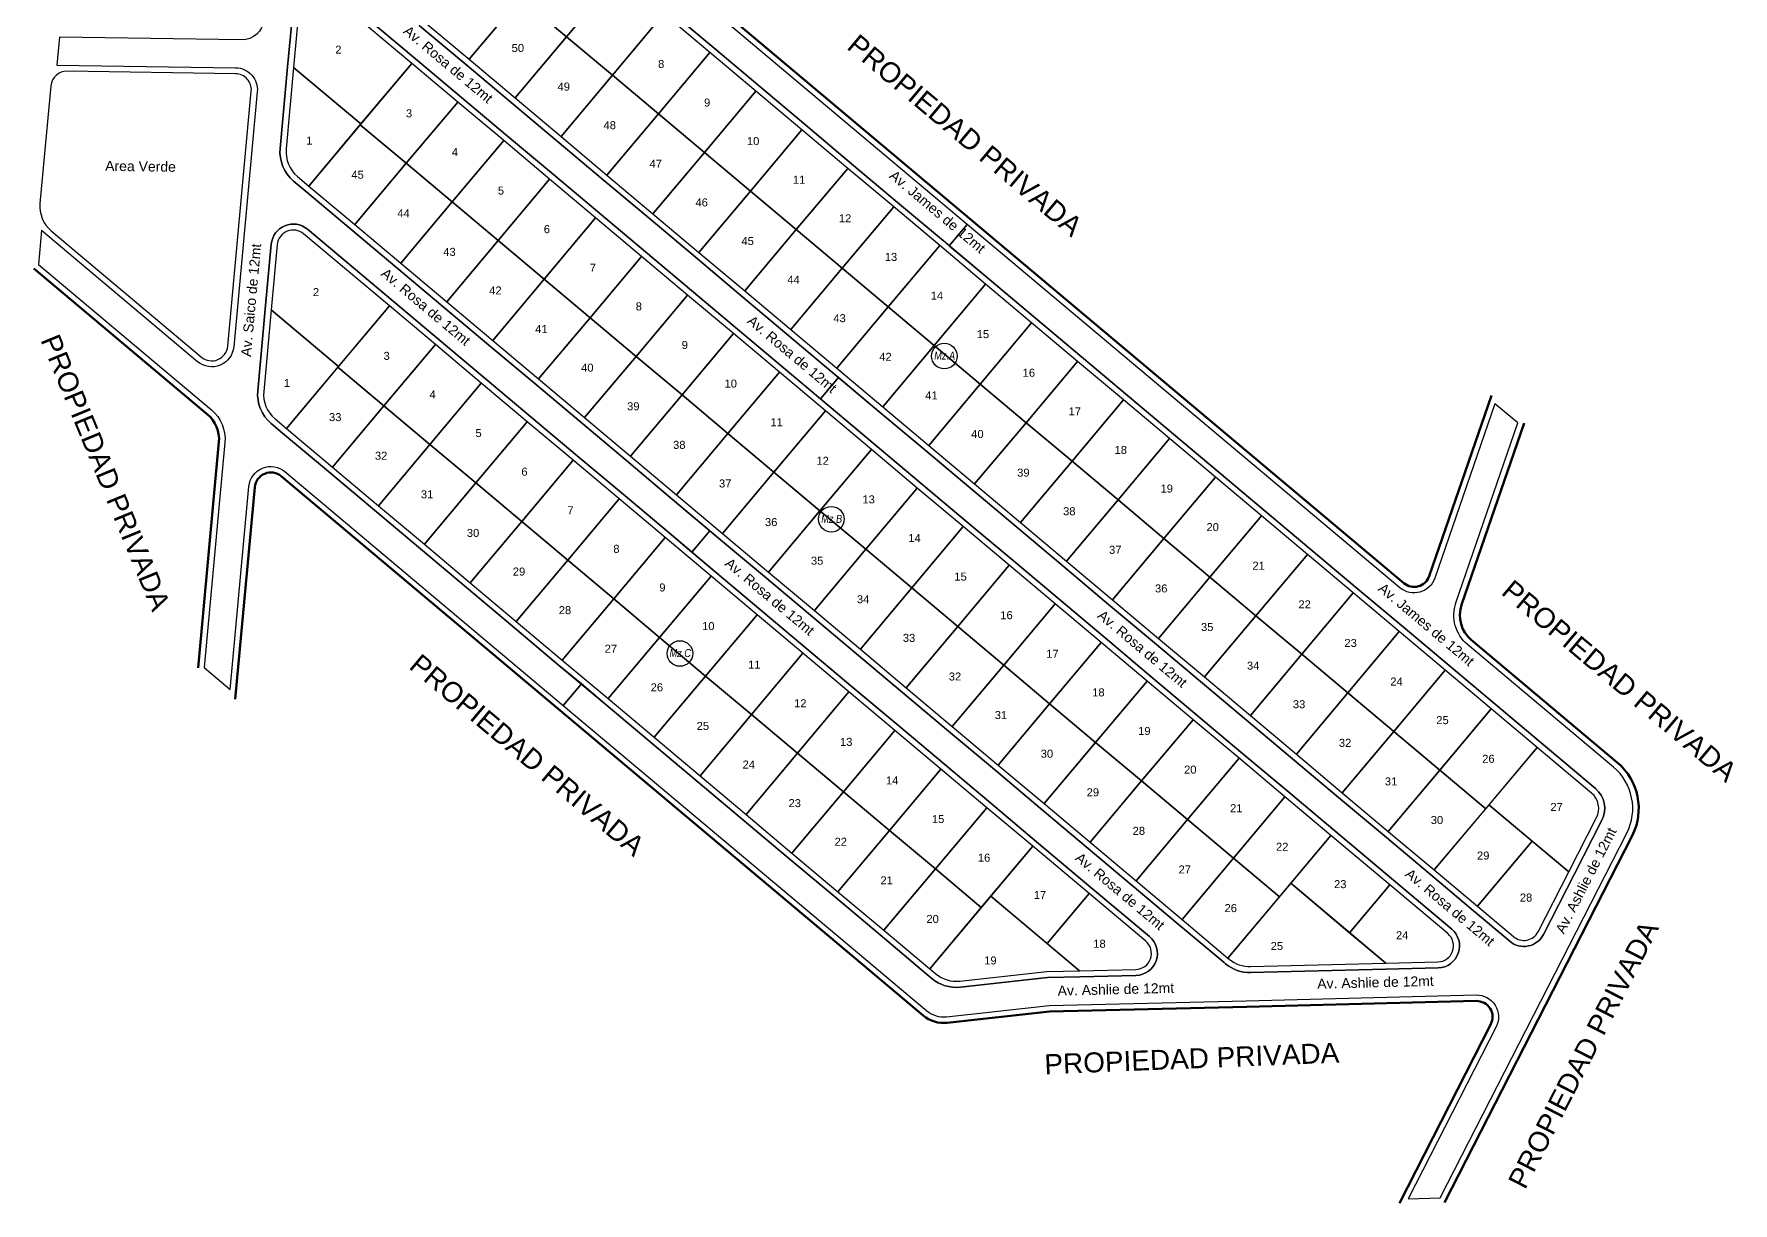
# Model space of a CAD drawing. Header units: millimetres. Extents: x 588898 to 589322, y 8160398 to 8160847.
# Drawn here: x 588897.6 to 589322.3, y 8160398.4 to 8160690.6 of the extents above; entities that cross this region are included whole.
import ezdxf
from ezdxf.enums import TextEntityAlignment as Align

# ---------------------------------------------------------------- set-up
doc = ezdxf.new("R2010")
doc.units = ezdxf.units.MM
doc.layers.add('0 BORDE COLINDANTE', color=6, linetype='Continuous', lineweight=50)
doc.layers.add('AREA VIAL', color=3, linetype='Continuous', lineweight=30)
for name, color, linetype in [('AREA VERDE', 3, 'Continuous'), ('INFO', 170, 'Continuous'), ('Lote A 10', 40, 'Continuous'), ('Lote A 11', 40, 'Continuous'), ('Lote A 12', 40, 'Continuous'), ('Lote A 13', 40, 'Continuous'), ('Lote A 14', 40, 'Continuous'), ('Lote A 15', 40, 'Continuous'), ('Lote A 16', 40, 'Continuous'), ('Lote A 17', 40, 'Continuous'), ('Lote A 18', 40, 'Continuous'), ('Lote A 19', 40, 'Continuous'), ('Lote A 20', 40, 'Continuous'), ('Lote A 21', 40, 'Continuous'), ('Lote A 22', 40, 'Continuous'), ('Lote A 23', 40, 'Continuous'), ('Lote A 24', 40, 'Continuous'), ('Lote A 25', 40, 'Continuous'), ('Lote A 26', 40, 'Continuous'), ('Lote A 27', 40, 'Continuous'), ('Lote A 28', 40, 'Continuous'), ('Lote A 29', 40, 'Continuous'), ('Lote A 30', 40, 'Continuous'), ('Lote A 31', 40, 'Continuous'), ('Lote A 32', 40, 'Continuous'), ('Lote A 33', 40, 'Continuous'), ('Lote A 34', 40, 'Continuous'), ('Lote A 35', 40, 'Continuous'), ('Lote A 36', 40, 'Continuous'), ('Lote A 37', 40, 'Continuous'), ('Lote A 38', 40, 'Continuous'), ('Lote A 39', 40, 'Continuous'), ('Lote A 40', 40, 'Continuous'), ('Lote A 41', 40, 'Continuous'), ('Lote A 42', 40, 'Continuous'), ('Lote A 43', 40, 'Continuous'), ('Lote A 44', 40, 'Continuous'), ('Lote A 45', 40, 'Continuous'), ('Lote A 46', 40, 'Continuous'), ('Lote A 47', 40, 'Continuous'), ('Lote A 48', 40, 'Continuous'), ('Lote A 49', 40, 'Continuous'), ('Lote A 50', 40, 'Continuous'), ('Lote A 51', 40, 'Continuous'), ('Lote A 6', 40, 'Continuous'), ('Lote A 7', 40, 'Continuous'), ('Lote A 8', 40, 'Continuous'), ('Lote A 9', 40, 'Continuous'), ('Lote B 1', 40, 'Continuous'), ('Lote B 10', 40, 'Continuous'), ('Lote B 11', 40, 'Continuous'), ('Lote B 12', 40, 'Continuous'), ('Lote B 13', 40, 'Continuous'), ('Lote B 14', 40, 'Continuous'), ('Lote B 15', 40, 'Continuous'), ('Lote B 16', 40, 'Continuous'), ('Lote B 17', 40, 'Continuous'), ('Lote B 18', 40, 'Continuous'), ('Lote B 19', 40, 'Continuous'), ('Lote B 2', 40, 'Continuous'), ('Lote B 20', 40, 'Continuous'), ('Lote B 21', 40, 'Continuous'), ('Lote B 22', 40, 'Continuous'), ('Lote B 23', 40, 'Continuous'), ('Lote B 24', 40, 'Continuous'), ('Lote B 25', 40, 'Continuous'), ('Lote B 26', 40, 'Continuous'), ('Lote B 27', 40, 'Continuous'), ('Lote B 28', 40, 'Continuous'), ('Lote B 29', 40, 'Continuous'), ('Lote B 3', 40, 'Continuous'), ('Lote B 30', 40, 'Continuous'), ('Lote B 31', 40, 'Continuous'), ('Lote B 32', 40, 'Continuous'), ('Lote B 33', 40, 'Continuous'), ('Lote B 34', 40, 'Continuous'), ('Lote B 35', 40, 'Continuous'), ('Lote B 36', 40, 'Continuous'), ('Lote B 37', 40, 'Continuous'), ('Lote B 38', 40, 'Continuous'), ('Lote B 39', 40, 'Continuous'), ('Lote B 4', 40, 'Continuous'), ('Lote B 40', 40, 'Continuous'), ('Lote B 41', 40, 'Continuous'), ('Lote B 42', 40, 'Continuous'), ('Lote B 43', 40, 'Continuous'), ('Lote B 44', 40, 'Continuous'), ('Lote B 45', 40, 'Continuous'), ('Lote B 5', 40, 'Continuous'), ('Lote B 6', 40, 'Continuous'), ('Lote B 7', 40, 'Continuous'), ('Lote B 8', 40, 'Continuous'), ('Lote B 9', 40, 'Continuous'), ('Lote C 1', 40, 'Continuous'), ('Lote C 10', 40, 'Continuous'), ('Lote C 11', 40, 'Continuous'), ('Lote C 12', 40, 'Continuous'), ('Lote C 13', 40, 'Continuous'), ('Lote C 14', 40, 'Continuous'), ('Lote C 15', 40, 'Continuous'), ('Lote C 16', 40, 'Continuous'), ('Lote C 17', 40, 'Continuous'), ('Lote C 18', 40, 'Continuous'), ('Lote C 19', 40, 'Continuous'), ('Lote C 2', 40, 'Continuous'), ('Lote C 20', 40, 'Continuous'), ('Lote C 21', 40, 'Continuous'), ('Lote C 22', 40, 'Continuous'), ('Lote C 23', 40, 'Continuous'), ('Lote C 24', 40, 'Continuous'), ('Lote C 25', 40, 'Continuous'), ('Lote C 26', 40, 'Continuous'), ('Lote C 27', 40, 'Continuous'), ('Lote C 28', 40, 'Continuous'), ('Lote C 29', 40, 'Continuous'), ('Lote C 3', 40, 'Continuous'), ('Lote C 30', 40, 'Continuous'), ('Lote C 31', 40, 'Continuous'), ('Lote C 32', 40, 'Continuous'), ('Lote C 33', 40, 'Continuous'), ('Lote C 4', 40, 'Continuous'), ('Lote C 5', 40, 'Continuous'), ('Lote C 6', 40, 'Continuous'), ('Lote C 7', 40, 'Continuous'), ('Lote C 8', 40, 'Continuous'), ('Lote C 9', 40, 'Continuous'), ('Mz.A', 131, 'Continuous'), ('Mz.B', 131, 'Continuous'), ('Mz.C', 131, 'Continuous')]:
    doc.layers.add(name, color=color, linetype=linetype)
doc.styles.add('Manzanos', font='ARIALNBI.TTF')
doc.styles.add('Tabla', font='arial.ttf')

msp = doc.modelspace()

# ---------------------------------------------------------------- linework, layer by layer
for centre in [(589125.16, 8160610.08), (589096.93, 8160569.29), (589059.07, 8160535.75)]:
    msp.add_circle(centre, 3.2)
at = {"layer": '0 BORDE COLINDANTE', "color": 6}
for points in [[(589081.3, 8160751.91), (589013.07, 8160753.21, 0.707115), (589010.42, 8160746.14), (589240, 8160553.33, 0.526229), (589246.36, 8160555.09), (589261.91, 8160600.23)], [(588938.64, 8160532.19), (588943.85, 8160588.62, 0.245854), (588941.03, 8160595.48), (588897.64, 8160631.93)], [(589270.11, 8160593.34), (589254.45, 8160547.89, 0.310419), (589256.87, 8160539.16), (589275.12, 8160523.83)], [(589238.91, 8160398.41), (589261.75, 8160443.09, 0.568732), (589258.09, 8160448.91), (589200.73, 8160447.48), (589151.49, 8160446.25), (589125.87, 8160443.46, -0.204534), (589119.86, 8160445.29), (589104.61, 8160458.09), (588959.41, 8160580.05, 0.605325), (588952.85, 8160577.35), (588947.96, 8160524.37)], [(589250.19, 8160398.52), (589297.07, 8160490.19, 0.349504), (589293.36, 8160508.51), (589275.12, 8160523.83)]]:
    msp.add_lwpolyline(points, format="xyb", dxfattribs=at)
at = {"layer": 'AREA VERDE', "color": 3}
msp.add_lwpolyline([(588951.95, 8160676.28, 0.437086), (588948.02, 8160680.64), (588905.9, 8160681.26, 0.391705), (588901.86, 8160677.63), (588899.14, 8160648.21, 0.245854), (588901.96, 8160641.35), (588939.5, 8160609.82, 0.605325), (588946.06, 8160612.52)], format="xyb", close=True, dxfattribs=at)
at = {"layer": 'AREA VIAL', "color": 5}
for points in [[(589056.05, 8160696.72), (589067.54, 8160687.07), (589079.03, 8160677.43), (589090.51, 8160667.78), (589102, 8160658.13), (589113.49, 8160648.48), (589124.97, 8160638.84), (589126.41, 8160637.63), (589130.91, 8160642.99), (589009.46, 8160745, -0.707115)], [(588955.1, 8160694.12, -0.391705), (588949.54, 8160689.12), (588903.99, 8160689.79), (588903.34, 8160682.8), (588948.04, 8160682.14, -0.437086), (588953.44, 8160676.14), (588947.55, 8160612.38, -0.605325), (588938.54, 8160608.67), (588899.52, 8160641.44), (588898.74, 8160632.96), (588942, 8160596.63, -0.245854), (588945.35, 8160588.48), (588940.15, 8160532.23), (588946.67, 8160526.75), (588951.36, 8160577.49, -0.605325), (588960.37, 8160581.19), (589029.94, 8160522.77), (589034.44, 8160528.13), (589028.69, 8160532.95), (589017.21, 8160542.6), (589005.72, 8160552.25), (588994.24, 8160561.9), (588982.75, 8160571.54), (588971.26, 8160581.19), (588959.78, 8160590.84), (588956.92, 8160593.24, -0.245854), (588953.57, 8160601.39), (588955.45, 8160621.76), (588956.96, 8160638.08, -0.605325), (588965.97, 8160641.79), (588987.43, 8160623.76), (588998.92, 8160614.12), (589010.4, 8160604.47), (589021.89, 8160594.82), (589033.38, 8160585.18), (589044.86, 8160575.53), (589056.35, 8160565.88), (589062.09, 8160561.06), (589066.59, 8160566.42), (589057.26, 8160574.26), (589045.78, 8160583.9), (589034.29, 8160593.55), (589022.8, 8160603.2), (589011.32, 8160612.84), (588999.83, 8160622.49), (588988.35, 8160632.14), (588976.86, 8160641.79), (588965.37, 8160651.43), (588962.51, 8160653.83, -0.245854), (588959.16, 8160661.98), (588961.04, 8160682.36), (588962.55, 8160698.68, -0.605325)]]:
    msp.add_lwpolyline(points, format="xyb", dxfattribs=at)
msp.add_lwpolyline([(588971.57, 8160702.39), (588993.03, 8160684.36), (589004.51, 8160674.71), (589016, 8160665.07), (589027.49, 8160655.42), (589038.97, 8160645.77), (589050.46, 8160636.12), (589061.95, 8160626.48), (589073.43, 8160616.83), (589084.92, 8160607.18), (589094.25, 8160599.35), (589098.75, 8160604.71), (589097.32, 8160605.91), (589085.83, 8160615.56), (589074.34, 8160625.2), (589062.86, 8160634.85), (589051.37, 8160644.5), (589039.89, 8160654.15), (589028.4, 8160663.79), (589016.91, 8160673.44), (589005.43, 8160683.09), (588993.94, 8160692.73)], dxfattribs=at)
msp.add_lwpolyline([(589295.74, 8160490.88, 0.349504), (589292.4, 8160507.36), (589274.15, 8160522.68), (589255.91, 8160538.01, -0.310419), (589253.04, 8160548.38), (589268.53, 8160593.36), (589262.79, 8160598.18), (589247.78, 8160554.6, -0.526229), (589239.04, 8160552.18), (589130.91, 8160642.99), (589126.41, 8160637.63), (589136.46, 8160629.19), (589147.94, 8160619.54), (589159.43, 8160609.9), (589170.92, 8160600.25), (589182.4, 8160590.6), (589193.89, 8160580.96), (589205.38, 8160571.31), (589216.86, 8160561.66), (589228.35, 8160552.01), (589239.83, 8160542.37), (589251.32, 8160532.72), (589262.81, 8160523.07), (589274.29, 8160513.43), (589287.9, 8160502, -0.349504), (589289.5, 8160494.06), (589282.56, 8160480.49), (589274.92, 8160465.54, -0.482026), (589266.48, 8160463.83), (589257.45, 8160471.42), (589246.64, 8160480.5), (589235.15, 8160490.15), (589223.67, 8160499.79), (589212.18, 8160509.44), (589200.69, 8160519.09), (589189.21, 8160528.73), (589177.72, 8160538.38), (589166.23, 8160548.03), (589154.75, 8160557.68), (589143.26, 8160567.32), (589131.78, 8160576.97), (589120.29, 8160586.62), (589108.8, 8160596.26), (589098.75, 8160604.71), (589094.25, 8160599.35), (589096.4, 8160597.54), (589107.89, 8160587.89), (589119.38, 8160578.24), (589130.86, 8160568.59), (589142.35, 8160558.95), (589153.84, 8160549.3), (589165.32, 8160539.65), (589176.81, 8160530.01), (589188.29, 8160520.36), (589199.78, 8160510.71), (589211.27, 8160501.07), (589222.75, 8160491.42), (589237.46, 8160479.07), (589251.97, 8160466.88, -0.690794), (589248.57, 8160457.17), (589235.54, 8160456.85), (589201.76, 8160456.01, -0.182876), (589195.41, 8160458.23), (589195.1, 8160458.49), (589183.61, 8160468.14), (589172.13, 8160477.79), (589160.64, 8160487.43), (589149.15, 8160497.08), (589137.67, 8160506.73), (589126.18, 8160516.37), (589114.69, 8160526.02), (589103.21, 8160535.67), (589091.72, 8160545.31), (589080.24, 8160554.96), (589068.75, 8160564.61), (589066.59, 8160566.42), (589062.09, 8160561.06), (589067.84, 8160556.23), (589079.32, 8160546.59), (589090.81, 8160536.94), (589102.29, 8160527.29), (589113.78, 8160517.65), (589125.27, 8160508), (589136.75, 8160498.35), (589148.24, 8160488.71), (589162.32, 8160476.88), (589176.46, 8160465, -0.690794), (589173.06, 8160455.29), (589159, 8160454.94), (589150.92, 8160454.74), (589129.19, 8160452.37, -0.204534), (589122.05, 8160454.54), (589120.58, 8160455.78), (589109.1, 8160465.42), (589097.61, 8160475.07), (589086.13, 8160484.72), (589074.64, 8160494.37), (589063.15, 8160504.01), (589051.67, 8160513.66), (589040.18, 8160523.31), (589034.44, 8160528.13), (589029.94, 8160522.77), (589105.58, 8160459.24), (589120.82, 8160446.44, 0.204534), (589125.71, 8160444.95), (589151.39, 8160447.75), (589200.63, 8160448.98), (589258.05, 8160450.41, -0.568732), (589263.09, 8160442.41), (589241.13, 8160399.47), (589249.09, 8160399.67)], format="xyb", close=True, dxfattribs=at)
at = {"layer": 'Lote A 10'}
msp.add_lwpolyline([(589089.55, 8160666.63), (589078.06, 8160676.28), (589065.2, 8160660.96), (589076.69, 8160651.32)], close=True, dxfattribs=at)
at = {"layer": 'Lote A 11'}
msp.add_lwpolyline([(589101.03, 8160656.98), (589089.55, 8160666.63), (589076.69, 8160651.32), (589088.17, 8160641.67)], close=True, dxfattribs=at)
at = {"layer": 'Lote A 12'}
msp.add_lwpolyline([(589112.52, 8160647.34), (589101.03, 8160656.98), (589088.17, 8160641.67), (589099.66, 8160632.02)], close=True, dxfattribs=at)
at = {"layer": 'Lote A 13'}
msp.add_lwpolyline([(589124.01, 8160637.69), (589112.52, 8160647.34), (589099.66, 8160632.02), (589111.14, 8160622.37)], close=True, dxfattribs=at)
at = {"layer": 'Lote A 14'}
msp.add_lwpolyline([(589135.49, 8160628.04), (589124.01, 8160637.69), (589111.14, 8160622.37), (589122.63, 8160612.73)], close=True, dxfattribs=at)
at = {"layer": 'Lote A 15'}
msp.add_lwpolyline([(589146.98, 8160618.4), (589135.49, 8160628.04), (589122.63, 8160612.73), (589134.12, 8160603.08)], close=True, dxfattribs=at)
at = {"layer": 'Lote A 16'}
msp.add_lwpolyline([(589158.47, 8160608.75), (589146.98, 8160618.4), (589134.12, 8160603.08), (589145.6, 8160593.43)], close=True, dxfattribs=at)
at = {"layer": 'Lote A 17'}
msp.add_lwpolyline([(589169.95, 8160599.1), (589158.47, 8160608.75), (589145.6, 8160593.43), (589157.09, 8160583.79)], close=True, dxfattribs=at)
at = {"layer": 'Lote A 18'}
msp.add_lwpolyline([(589181.44, 8160589.45), (589169.95, 8160599.1), (589157.09, 8160583.79), (589168.58, 8160574.14)], close=True, dxfattribs=at)
at = {"layer": 'Lote A 19'}
msp.add_lwpolyline([(589192.93, 8160579.81), (589181.44, 8160589.45), (589168.58, 8160574.14), (589180.06, 8160564.49)], close=True, dxfattribs=at)
at = {"layer": 'Lote A 20'}
msp.add_lwpolyline([(589204.41, 8160570.16), (589192.93, 8160579.81), (589180.06, 8160564.49), (589191.55, 8160554.84)], close=True, dxfattribs=at)
at = {"layer": 'Lote A 21'}
msp.add_lwpolyline([(589215.9, 8160560.51), (589204.41, 8160570.16), (589191.55, 8160554.84), (589203.03, 8160545.2)], close=True, dxfattribs=at)
at = {"layer": 'Lote A 22'}
msp.add_lwpolyline([(589227.38, 8160550.87), (589215.9, 8160560.51), (589203.03, 8160545.2), (589214.52, 8160535.55)], close=True, dxfattribs=at)
at = {"layer": 'Lote A 23'}
msp.add_lwpolyline([(589238.87, 8160541.22), (589227.38, 8160550.87), (589214.52, 8160535.55), (589226.01, 8160525.9)], close=True, dxfattribs=at)
at = {"layer": 'Lote A 24'}
msp.add_lwpolyline([(589250.36, 8160531.57), (589238.87, 8160541.22), (589226.01, 8160525.9), (589237.49, 8160516.26)], close=True, dxfattribs=at)
at = {"layer": 'Lote A 25'}
msp.add_lwpolyline([(589261.84, 8160521.92), (589250.36, 8160531.57), (589237.49, 8160516.26), (589248.98, 8160506.61)], close=True, dxfattribs=at)
at = {"layer": 'Lote A 26'}
msp.add_lwpolyline([(589261.84, 8160521.92), (589248.98, 8160506.61), (589260.47, 8160496.96), (589273.33, 8160512.28)], close=True, dxfattribs=at)
at = {"layer": 'Lote A 27'}
msp.add_lwpolyline([(589286.93, 8160500.85), (589273.33, 8160512.28), (589261.27, 8160497.92), (589281.23, 8160481.17), (589288.17, 8160494.75, 0.349504)], format="xyb", close=True, dxfattribs=at)
at = {"layer": 'Lote A 28'}
msp.add_lwpolyline([(589281.23, 8160481.17), (589272.08, 8160488.85), (589258.41, 8160472.57), (589267.45, 8160464.98, 0.482026), (589273.58, 8160466.22)], format="xyb", close=True, dxfattribs=at)
at = {"layer": 'Lote A 29'}
msp.add_lwpolyline([(589272.08, 8160488.85), (589261.27, 8160497.92), (589247.6, 8160481.65), (589258.41, 8160472.57)], close=True, dxfattribs=at)
at = {"layer": 'Lote A 30'}
msp.add_lwpolyline([(589248.98, 8160506.61), (589236.12, 8160491.29), (589247.6, 8160481.65), (589260.47, 8160496.96)], close=True, dxfattribs=at)
at = {"layer": 'Lote A 31'}
msp.add_lwpolyline([(589248.98, 8160506.61), (589237.49, 8160516.26), (589224.63, 8160500.94), (589236.12, 8160491.29)], close=True, dxfattribs=at)
at = {"layer": 'Lote A 32'}
msp.add_lwpolyline([(589237.49, 8160516.26), (589226.01, 8160525.9), (589213.14, 8160510.59), (589224.63, 8160500.94)], close=True, dxfattribs=at)
at = {"layer": 'Lote A 33'}
msp.add_lwpolyline([(589226.01, 8160525.9), (589214.52, 8160535.55), (589201.66, 8160520.24), (589213.14, 8160510.59)], close=True, dxfattribs=at)
at = {"layer": 'Lote A 34'}
msp.add_lwpolyline([(589214.52, 8160535.55), (589203.03, 8160545.2), (589190.17, 8160529.88), (589201.66, 8160520.24)], close=True, dxfattribs=at)
at = {"layer": 'Lote A 35'}
msp.add_lwpolyline([(589203.03, 8160545.2), (589191.55, 8160554.84), (589178.69, 8160539.53), (589190.17, 8160529.88)], close=True, dxfattribs=at)
at = {"layer": 'Lote A 36'}
msp.add_lwpolyline([(589191.55, 8160554.84), (589180.06, 8160564.49), (589167.2, 8160549.18), (589178.69, 8160539.53)], close=True, dxfattribs=at)
at = {"layer": 'Lote A 37'}
msp.add_lwpolyline([(589180.06, 8160564.49), (589168.58, 8160574.14), (589155.71, 8160558.82), (589167.2, 8160549.18)], close=True, dxfattribs=at)
at = {"layer": 'Lote A 38'}
msp.add_lwpolyline([(589168.58, 8160574.14), (589157.09, 8160583.79), (589144.23, 8160568.47), (589155.71, 8160558.82)], close=True, dxfattribs=at)
at = {"layer": 'Lote A 39'}
msp.add_lwpolyline([(589157.09, 8160583.79), (589145.6, 8160593.43), (589132.74, 8160578.12), (589144.23, 8160568.47)], close=True, dxfattribs=at)
at = {"layer": 'Lote A 40'}
msp.add_lwpolyline([(589145.6, 8160593.43), (589134.12, 8160603.08), (589121.25, 8160587.76), (589132.74, 8160578.12)], close=True, dxfattribs=at)
at = {"layer": 'Lote A 41'}
msp.add_lwpolyline([(589134.12, 8160603.08), (589122.63, 8160612.73), (589109.77, 8160597.41), (589121.25, 8160587.76)], close=True, dxfattribs=at)
at = {"layer": 'Lote A 42'}
msp.add_lwpolyline([(589122.63, 8160612.73), (589111.14, 8160622.37), (589098.28, 8160607.06), (589109.77, 8160597.41)], close=True, dxfattribs=at)
at = {"layer": 'Lote A 43'}
msp.add_lwpolyline([(589111.14, 8160622.37), (589099.66, 8160632.02), (589086.8, 8160616.71), (589098.28, 8160607.06)], close=True, dxfattribs=at)
at = {"layer": 'Lote A 44'}
msp.add_lwpolyline([(589099.66, 8160632.02), (589088.17, 8160641.67), (589075.31, 8160626.35), (589086.8, 8160616.71)], close=True, dxfattribs=at)
at = {"layer": 'Lote A 45'}
msp.add_lwpolyline([(589088.17, 8160641.67), (589076.69, 8160651.32), (589063.82, 8160636), (589075.31, 8160626.35)], close=True, dxfattribs=at)
at = {"layer": 'Lote A 46'}
msp.add_lwpolyline([(589076.69, 8160651.32), (589065.2, 8160660.96), (589052.34, 8160645.65), (589063.82, 8160636)], close=True, dxfattribs=at)
at = {"layer": 'Lote A 47'}
msp.add_lwpolyline([(589065.2, 8160660.96), (589053.71, 8160670.61), (589040.85, 8160655.29), (589052.34, 8160645.65)], close=True, dxfattribs=at)
at = {"layer": 'Lote A 48'}
msp.add_lwpolyline([(589053.71, 8160670.61), (589042.23, 8160680.26), (589029.36, 8160664.94), (589040.85, 8160655.29)], close=True, dxfattribs=at)
at = {"layer": 'Lote A 49'}
msp.add_lwpolyline([(589042.23, 8160680.26), (589030.74, 8160689.9), (589017.88, 8160674.59), (589029.36, 8160664.94)], close=True, dxfattribs=at)
at = {"layer": 'Lote A 50'}
msp.add_lwpolyline([(589030.74, 8160689.9), (589019.25, 8160699.55), (589006.39, 8160684.24), (589017.88, 8160674.59)], close=True, dxfattribs=at)
at = {"layer": 'Lote A 51'}
msp.add_lwpolyline([(589019.25, 8160699.55), (589007.77, 8160709.2), (588994.91, 8160693.88), (589006.39, 8160684.24)], close=True, dxfattribs=at)
at = {"layer": 'Lote A 6'}
msp.add_lwpolyline([(589043.6, 8160705.22), (589032.12, 8160714.87), (589019.25, 8160699.55), (589030.74, 8160689.9)], close=True, dxfattribs=at)
at = {"layer": 'Lote A 7'}
msp.add_lwpolyline([(589055.09, 8160695.57), (589043.6, 8160705.22), (589030.74, 8160689.9), (589042.23, 8160680.26)], close=True, dxfattribs=at)
at = {"layer": 'Lote A 8'}
msp.add_lwpolyline([(589066.58, 8160685.92), (589055.09, 8160695.57), (589042.23, 8160680.26), (589053.71, 8160670.61)], close=True, dxfattribs=at)
at = {"layer": 'Lote A 9'}
msp.add_lwpolyline([(589078.06, 8160676.28), (589066.58, 8160685.92), (589053.71, 8160670.61), (589065.2, 8160660.96)], close=True, dxfattribs=at)
at = {"layer": 'Lote B 1'}
msp.add_lwpolyline([(588979.36, 8160668.09), (588962.54, 8160682.22), (588960.66, 8160661.84, 0.245854), (588963.48, 8160654.98), (588966.34, 8160652.58)], format="xyb", close=True, dxfattribs=at)
at = {"layer": 'Lote B 10'}
msp.add_lwpolyline([(589083.95, 8160606.03), (589072.47, 8160615.68), (589059.6, 8160600.37), (589071.09, 8160590.72)], close=True, dxfattribs=at)
at = {"layer": 'Lote B 11'}
msp.add_lwpolyline([(589095.44, 8160596.39), (589083.95, 8160606.03), (589071.09, 8160590.72), (589082.58, 8160581.07)], close=True, dxfattribs=at)
at = {"layer": 'Lote B 12'}
msp.add_lwpolyline([(589106.93, 8160586.74), (589095.44, 8160596.39), (589082.58, 8160581.07), (589094.06, 8160571.43)], close=True, dxfattribs=at)
at = {"layer": 'Lote B 13'}
msp.add_lwpolyline([(589118.41, 8160577.09), (589106.93, 8160586.74), (589094.06, 8160571.43), (589105.55, 8160561.78)], close=True, dxfattribs=at)
at = {"layer": 'Lote B 14'}
msp.add_lwpolyline([(589129.9, 8160567.45), (589118.41, 8160577.09), (589105.55, 8160561.78), (589117.04, 8160552.13)], close=True, dxfattribs=at)
at = {"layer": 'Lote B 15'}
msp.add_lwpolyline([(589141.38, 8160557.8), (589129.9, 8160567.45), (589117.04, 8160552.13), (589128.52, 8160542.48)], close=True, dxfattribs=at)
at = {"layer": 'Lote B 16'}
msp.add_lwpolyline([(589152.87, 8160548.15), (589141.38, 8160557.8), (589128.52, 8160542.48), (589140.01, 8160532.84)], close=True, dxfattribs=at)
at = {"layer": 'Lote B 17'}
msp.add_lwpolyline([(589164.36, 8160538.51), (589152.87, 8160548.15), (589140.01, 8160532.84), (589151.49, 8160523.19)], close=True, dxfattribs=at)
at = {"layer": 'Lote B 18'}
msp.add_lwpolyline([(589175.84, 8160528.86), (589164.36, 8160538.51), (589151.49, 8160523.19), (589162.98, 8160513.54)], close=True, dxfattribs=at)
at = {"layer": 'Lote B 19'}
msp.add_lwpolyline([(589187.33, 8160519.21), (589175.84, 8160528.86), (589162.98, 8160513.54), (589174.47, 8160503.9)], close=True, dxfattribs=at)
at = {"layer": 'Lote B 2'}
msp.add_lwpolyline([(588992.06, 8160683.21), (588970.6, 8160701.24, 0.605325), (588964.04, 8160698.54), (588962.54, 8160682.22), (588979.36, 8160668.09)], format="xyb", close=True, dxfattribs=at)
at = {"layer": 'Lote B 20'}
msp.add_lwpolyline([(589198.82, 8160509.56), (589187.33, 8160519.21), (589174.47, 8160503.9), (589185.95, 8160494.25)], close=True, dxfattribs=at)
at = {"layer": 'Lote B 21'}
msp.add_lwpolyline([(589198.82, 8160509.56), (589185.95, 8160494.25), (589197.44, 8160484.6), (589210.3, 8160499.92)], close=True, dxfattribs=at)
at = {"layer": 'Lote B 22'}
msp.add_lwpolyline([(589210.3, 8160499.92), (589197.44, 8160484.6), (589208.93, 8160474.95), (589221.79, 8160490.27)], close=True, dxfattribs=at)
at = {"layer": 'Lote B 23'}
msp.add_lwpolyline([(589221.79, 8160490.27), (589211.74, 8160478.31), (589226.45, 8160465.96), (589236.49, 8160477.92)], close=True, dxfattribs=at)
at = {"layer": 'Lote B 24'}
msp.add_lwpolyline([(589236.49, 8160477.92), (589226.45, 8160465.96), (589235.51, 8160458.35), (589248.53, 8160458.67, 0.690794), (589251, 8160465.73)], format="xyb", close=True, dxfattribs=at)
at = {"layer": 'Lote B 25'}
msp.add_lwpolyline([(589211.74, 8160478.31), (589196.06, 8160459.64), (589196.38, 8160459.38, 0.182876), (589201.72, 8160457.51), (589235.51, 8160458.35)], format="xyb", close=True, dxfattribs=at)
at = {"layer": 'Lote B 26'}
msp.add_lwpolyline([(589197.44, 8160484.6), (589184.58, 8160469.29), (589196.06, 8160459.64), (589208.93, 8160474.95)], close=True, dxfattribs=at)
at = {"layer": 'Lote B 27'}
msp.add_lwpolyline([(589185.95, 8160494.25), (589173.09, 8160478.93), (589184.58, 8160469.29), (589197.44, 8160484.6)], close=True, dxfattribs=at)
at = {"layer": 'Lote B 28'}
msp.add_lwpolyline([(589185.95, 8160494.25), (589174.47, 8160503.9), (589161.6, 8160488.58), (589173.09, 8160478.93)], close=True, dxfattribs=at)
at = {"layer": 'Lote B 29'}
msp.add_lwpolyline([(589174.47, 8160503.9), (589162.98, 8160513.54), (589150.12, 8160498.23), (589161.6, 8160488.58)], close=True, dxfattribs=at)
at = {"layer": 'Lote B 3'}
msp.add_lwpolyline([(589003.55, 8160673.56), (588992.06, 8160683.21), (588979.2, 8160667.9), (588990.69, 8160658.25)], close=True, dxfattribs=at)
at = {"layer": 'Lote B 30'}
msp.add_lwpolyline([(589162.98, 8160513.54), (589151.49, 8160523.19), (589138.63, 8160507.88), (589150.12, 8160498.23)], close=True, dxfattribs=at)
at = {"layer": 'Lote B 31'}
msp.add_lwpolyline([(589151.49, 8160523.19), (589140.01, 8160532.84), (589127.15, 8160517.52), (589138.63, 8160507.88)], close=True, dxfattribs=at)
at = {"layer": 'Lote B 32'}
msp.add_lwpolyline([(589140.01, 8160532.84), (589128.52, 8160542.48), (589115.66, 8160527.17), (589127.15, 8160517.52)], close=True, dxfattribs=at)
at = {"layer": 'Lote B 33'}
msp.add_lwpolyline([(589128.52, 8160542.48), (589117.04, 8160552.13), (589104.17, 8160536.82), (589115.66, 8160527.17)], close=True, dxfattribs=at)
at = {"layer": 'Lote B 34'}
msp.add_lwpolyline([(589117.04, 8160552.13), (589105.55, 8160561.78), (589092.69, 8160546.46), (589104.17, 8160536.82)], close=True, dxfattribs=at)
at = {"layer": 'Lote B 35'}
msp.add_lwpolyline([(589105.55, 8160561.78), (589094.06, 8160571.43), (589081.2, 8160556.11), (589092.69, 8160546.46)], close=True, dxfattribs=at)
at = {"layer": 'Lote B 36'}
msp.add_lwpolyline([(589094.06, 8160571.43), (589082.58, 8160581.07), (589069.71, 8160565.76), (589081.2, 8160556.11)], close=True, dxfattribs=at)
at = {"layer": 'Lote B 37'}
msp.add_lwpolyline([(589082.58, 8160581.07), (589071.09, 8160590.72), (589058.23, 8160575.4), (589069.71, 8160565.76)], close=True, dxfattribs=at)
at = {"layer": 'Lote B 38'}
msp.add_lwpolyline([(589071.09, 8160590.72), (589059.6, 8160600.37), (589046.74, 8160585.05), (589058.23, 8160575.4)], close=True, dxfattribs=at)
at = {"layer": 'Lote B 39'}
msp.add_lwpolyline([(589059.6, 8160600.37), (589048.12, 8160610.01), (589035.26, 8160594.7), (589046.74, 8160585.05)], close=True, dxfattribs=at)
at = {"layer": 'Lote B 4'}
msp.add_lwpolyline([(589015.04, 8160663.92), (589003.55, 8160673.56), (588990.69, 8160658.25), (589002.17, 8160648.6)], close=True, dxfattribs=at)
at = {"layer": 'Lote B 40'}
msp.add_lwpolyline([(589048.12, 8160610.01), (589036.63, 8160619.66), (589023.77, 8160604.35), (589035.26, 8160594.7)], close=True, dxfattribs=at)
at = {"layer": 'Lote B 41'}
msp.add_lwpolyline([(589036.63, 8160619.66), (589025.15, 8160629.31), (589012.28, 8160613.99), (589023.77, 8160604.35)], close=True, dxfattribs=at)
at = {"layer": 'Lote B 42'}
msp.add_lwpolyline([(589025.15, 8160629.31), (589013.66, 8160638.95), (589000.8, 8160623.64), (589012.28, 8160613.99)], close=True, dxfattribs=at)
at = {"layer": 'Lote B 43'}
msp.add_lwpolyline([(589013.66, 8160638.95), (589002.17, 8160648.6), (588989.31, 8160633.29), (589000.8, 8160623.64)], close=True, dxfattribs=at)
at = {"layer": 'Lote B 44'}
msp.add_lwpolyline([(589002.17, 8160648.6), (588990.69, 8160658.25), (588977.82, 8160642.93), (588989.31, 8160633.29)], close=True, dxfattribs=at)
at = {"layer": 'Lote B 45'}
msp.add_lwpolyline([(588990.69, 8160658.25), (588979.2, 8160667.9), (588966.34, 8160652.58), (588977.82, 8160642.93)], close=True, dxfattribs=at)
at = {"layer": 'Lote B 5'}
msp.add_lwpolyline([(589026.52, 8160654.27), (589015.04, 8160663.92), (589002.17, 8160648.6), (589013.66, 8160638.95)], close=True, dxfattribs=at)
at = {"layer": 'Lote B 6'}
msp.add_lwpolyline([(589038.01, 8160644.62), (589026.52, 8160654.27), (589013.66, 8160638.95), (589025.15, 8160629.31)], close=True, dxfattribs=at)
at = {"layer": 'Lote B 7'}
msp.add_lwpolyline([(589049.49, 8160634.98), (589038.01, 8160644.62), (589025.15, 8160629.31), (589036.63, 8160619.66)], close=True, dxfattribs=at)
at = {"layer": 'Lote B 8'}
msp.add_lwpolyline([(589060.98, 8160625.33), (589049.49, 8160634.98), (589036.63, 8160619.66), (589048.12, 8160610.01)], close=True, dxfattribs=at)
at = {"layer": 'Lote B 9'}
msp.add_lwpolyline([(589072.47, 8160615.68), (589060.98, 8160625.33), (589048.12, 8160610.01), (589059.6, 8160600.37)], close=True, dxfattribs=at)
at = {"layer": 'Lote C 1'}
msp.add_lwpolyline([(588973.77, 8160607.49), (588956.94, 8160621.62), (588955.06, 8160601.25, 0.245854), (588957.88, 8160594.39), (588960.74, 8160591.99)], format="xyb", close=True, dxfattribs=at)
at = {"layer": 'Lote C 10'}
msp.add_lwpolyline([(589078.36, 8160545.44), (589066.87, 8160555.09), (589054.01, 8160539.77), (589065.49, 8160530.12)], close=True, dxfattribs=at)
at = {"layer": 'Lote C 11'}
msp.add_lwpolyline([(589089.84, 8160535.79), (589078.36, 8160545.44), (589065.49, 8160530.12), (589076.98, 8160520.48)], close=True, dxfattribs=at)
at = {"layer": 'Lote C 12'}
msp.add_lwpolyline([(589101.33, 8160526.14), (589089.84, 8160535.79), (589076.98, 8160520.48), (589088.47, 8160510.83)], close=True, dxfattribs=at)
at = {"layer": 'Lote C 13'}
msp.add_lwpolyline([(589112.82, 8160516.5), (589101.33, 8160526.14), (589088.47, 8160510.83), (589099.95, 8160501.18)], close=True, dxfattribs=at)
at = {"layer": 'Lote C 14'}
msp.add_lwpolyline([(589124.3, 8160506.85), (589112.82, 8160516.5), (589099.95, 8160501.18), (589111.44, 8160491.54)], close=True, dxfattribs=at)
at = {"layer": 'Lote C 15'}
msp.add_lwpolyline([(589124.3, 8160506.85), (589111.44, 8160491.54), (589122.93, 8160481.89), (589135.79, 8160497.2)], close=True, dxfattribs=at)
at = {"layer": 'Lote C 16'}
msp.add_lwpolyline([(589135.79, 8160497.2), (589122.93, 8160481.89), (589134.41, 8160472.24), (589147.28, 8160487.56)], close=True, dxfattribs=at)
at = {"layer": 'Lote C 17'}
msp.add_lwpolyline([(589147.28, 8160487.56), (589136.79, 8160475.07), (589150.87, 8160463.24), (589161.36, 8160475.73)], close=True, dxfattribs=at)
at = {"layer": 'Lote C 18'}
msp.add_lwpolyline([(589161.36, 8160475.73), (589150.87, 8160463.24), (589158.96, 8160456.44), (589173.03, 8160456.79, 0.690794), (589175.5, 8160463.85)], format="xyb", close=True, dxfattribs=at)
at = {"layer": 'Lote C 19'}
msp.add_lwpolyline([(589136.79, 8160475.07), (589121.55, 8160456.93), (589123.02, 8160455.69, 0.204534), (589129.03, 8160453.87), (589150.82, 8160456.24), (589158.96, 8160456.44)], format="xyb", close=True, dxfattribs=at)
at = {"layer": 'Lote C 2'}
msp.add_lwpolyline([(588986.47, 8160622.62), (588965, 8160640.64, 0.605325), (588958.45, 8160637.95), (588956.94, 8160621.62), (588973.77, 8160607.49)], format="xyb", close=True, dxfattribs=at)
at = {"layer": 'Lote C 20'}
msp.add_lwpolyline([(589122.93, 8160481.89), (589110.06, 8160466.57), (589121.55, 8160456.93), (589134.41, 8160472.24)], close=True, dxfattribs=at)
at = {"layer": 'Lote C 21'}
msp.add_lwpolyline([(589111.44, 8160491.54), (589098.58, 8160476.22), (589110.06, 8160466.57), (589122.93, 8160481.89)], close=True, dxfattribs=at)
at = {"layer": 'Lote C 22'}
msp.add_lwpolyline([(589111.44, 8160491.54), (589099.95, 8160501.18), (589087.09, 8160485.87), (589098.58, 8160476.22)], close=True, dxfattribs=at)
at = {"layer": 'Lote C 23'}
msp.add_lwpolyline([(589099.95, 8160501.18), (589088.47, 8160510.83), (589075.6, 8160495.51), (589087.09, 8160485.87)], close=True, dxfattribs=at)
at = {"layer": 'Lote C 24'}
msp.add_lwpolyline([(589088.47, 8160510.83), (589076.98, 8160520.48), (589064.12, 8160505.16), (589075.6, 8160495.51)], close=True, dxfattribs=at)
at = {"layer": 'Lote C 25'}
msp.add_lwpolyline([(589076.98, 8160520.48), (589065.49, 8160530.12), (589052.63, 8160514.81), (589064.12, 8160505.16)], close=True, dxfattribs=at)
at = {"layer": 'Lote C 26'}
msp.add_lwpolyline([(589065.49, 8160530.12), (589054.01, 8160539.77), (589041.15, 8160524.46), (589052.63, 8160514.81)], close=True, dxfattribs=at)
at = {"layer": 'Lote C 27'}
msp.add_lwpolyline([(589054.01, 8160539.77), (589042.52, 8160549.42), (589029.66, 8160534.1), (589041.15, 8160524.46)], close=True, dxfattribs=at)
at = {"layer": 'Lote C 28'}
msp.add_lwpolyline([(589042.52, 8160549.42), (589031.04, 8160559.06), (589018.17, 8160543.75), (589029.66, 8160534.1)], close=True, dxfattribs=at)
at = {"layer": 'Lote C 29'}
msp.add_lwpolyline([(589031.04, 8160559.06), (589019.55, 8160568.71), (589006.69, 8160553.4), (589018.17, 8160543.75)], close=True, dxfattribs=at)
at = {"layer": 'Lote C 3'}
msp.add_lwpolyline([(588997.95, 8160612.97), (588986.47, 8160622.62), (588973.6, 8160607.3), (588985.09, 8160597.65)], close=True, dxfattribs=at)
at = {"layer": 'Lote C 30'}
msp.add_lwpolyline([(589019.55, 8160568.71), (589008.06, 8160578.36), (588995.2, 8160563.04), (589006.69, 8160553.4)], close=True, dxfattribs=at)
at = {"layer": 'Lote C 31'}
msp.add_lwpolyline([(589008.06, 8160578.36), (588996.58, 8160588.01), (588983.71, 8160572.69), (588995.2, 8160563.04)], close=True, dxfattribs=at)
at = {"layer": 'Lote C 32'}
msp.add_lwpolyline([(588996.58, 8160588.01), (588985.09, 8160597.65), (588972.23, 8160582.34), (588983.71, 8160572.69)], close=True, dxfattribs=at)
at = {"layer": 'Lote C 33'}
msp.add_lwpolyline([(588985.09, 8160597.65), (588973.6, 8160607.3), (588960.74, 8160591.99), (588972.23, 8160582.34)], close=True, dxfattribs=at)
at = {"layer": 'Lote C 4'}
msp.add_lwpolyline([(589009.44, 8160603.32), (588997.95, 8160612.97), (588985.09, 8160597.65), (588996.58, 8160588.01)], close=True, dxfattribs=at)
at = {"layer": 'Lote C 5'}
msp.add_lwpolyline([(589020.93, 8160593.67), (589009.44, 8160603.32), (588996.58, 8160588.01), (589008.06, 8160578.36)], close=True, dxfattribs=at)
at = {"layer": 'Lote C 6'}
msp.add_lwpolyline([(589032.41, 8160584.03), (589020.93, 8160593.67), (589008.06, 8160578.36), (589019.55, 8160568.71)], close=True, dxfattribs=at)
at = {"layer": 'Lote C 7'}
msp.add_lwpolyline([(589043.9, 8160574.38), (589032.41, 8160584.03), (589019.55, 8160568.71), (589031.04, 8160559.06)], close=True, dxfattribs=at)
at = {"layer": 'Lote C 8'}
msp.add_lwpolyline([(589055.38, 8160564.73), (589043.9, 8160574.38), (589031.04, 8160559.06), (589042.52, 8160549.42)], close=True, dxfattribs=at)
at = {"layer": 'Lote C 9'}
msp.add_lwpolyline([(589066.87, 8160555.09), (589055.38, 8160564.73), (589042.52, 8160549.42), (589054.01, 8160539.77)], close=True, dxfattribs=at)
at = {"layer": 'Mz.A'}
msp.add_lwpolyline([(588993.94, 8160692.73), (589005.43, 8160683.09), (589016.91, 8160673.44), (589028.4, 8160663.79), (589039.89, 8160654.15), (589051.37, 8160644.5), (589062.86, 8160634.85), (589074.34, 8160625.2), (589085.83, 8160615.56), (589097.32, 8160605.91), (589108.8, 8160596.26), (589120.29, 8160586.62), (589131.78, 8160576.97), (589143.26, 8160567.32), (589154.75, 8160557.68), (589166.23, 8160548.03), (589177.72, 8160538.38), (589189.21, 8160528.73), (589200.69, 8160519.09), (589212.18, 8160509.44), (589223.67, 8160499.79), (589235.15, 8160490.15), (589246.64, 8160480.5), (589257.45, 8160471.42), (589266.48, 8160463.83, 0.482026), (589274.92, 8160465.54), (589282.56, 8160480.49), (589289.5, 8160494.06, 0.349504), (589287.9, 8160502), (589274.29, 8160513.43), (589262.81, 8160523.07), (589251.32, 8160532.72), (589239.83, 8160542.37), (589228.35, 8160552.01), (589216.86, 8160561.66), (589205.38, 8160571.31), (589193.89, 8160580.96), (589182.4, 8160590.6), (589170.92, 8160600.25), (589159.43, 8160609.9), (589147.94, 8160619.54), (589136.46, 8160629.19), (589124.97, 8160638.84), (589113.49, 8160648.48), (589102, 8160658.13), (589090.51, 8160667.78), (589079.03, 8160677.43), (589067.54, 8160687.07), (589056.05, 8160696.72)], format="xyb", dxfattribs=at)
at = {"layer": 'Mz.B'}
msp.add_lwpolyline([(588962.55, 8160698.68), (588961.04, 8160682.36), (588959.16, 8160661.98, 0.245854), (588962.51, 8160653.83), (588965.37, 8160651.43), (588976.86, 8160641.79), (588988.35, 8160632.14), (588999.83, 8160622.49), (589011.32, 8160612.84), (589022.8, 8160603.2), (589034.29, 8160593.55), (589045.78, 8160583.9), (589057.26, 8160574.26), (589068.75, 8160564.61), (589080.24, 8160554.96), (589091.72, 8160545.31), (589103.21, 8160535.67), (589114.69, 8160526.02), (589126.18, 8160516.37), (589137.67, 8160506.73), (589149.15, 8160497.08), (589160.64, 8160487.43), (589172.13, 8160477.79), (589183.61, 8160468.14), (589195.1, 8160458.49), (589195.41, 8160458.23, 0.182876), (589201.76, 8160456.01), (589235.54, 8160456.85), (589248.57, 8160457.17, 0.690794), (589251.97, 8160466.88), (589237.46, 8160479.07), (589222.75, 8160491.42), (589211.27, 8160501.07), (589199.78, 8160510.71), (589188.29, 8160520.36), (589176.81, 8160530.01), (589165.32, 8160539.65), (589153.84, 8160549.3), (589142.35, 8160558.95), (589130.86, 8160568.59), (589119.38, 8160578.24), (589107.89, 8160587.89), (589096.4, 8160597.54), (589084.92, 8160607.18), (589073.43, 8160616.83), (589061.95, 8160626.48), (589050.46, 8160636.12), (589038.97, 8160645.77), (589027.49, 8160655.42), (589016, 8160665.07), (589004.51, 8160674.71), (588993.03, 8160684.36), (588971.57, 8160702.39, 0.605325)], format="xyb", dxfattribs=at)
at = {"layer": 'Mz.C'}
msp.add_lwpolyline([(589067.84, 8160556.23), (589056.35, 8160565.88), (589044.86, 8160575.53), (589033.38, 8160585.18), (589021.89, 8160594.82), (589010.4, 8160604.47), (588998.92, 8160614.12), (588987.43, 8160623.76), (588965.97, 8160641.79, 0.605325), (588956.96, 8160638.08), (588955.45, 8160621.76), (588953.57, 8160601.39, 0.245854), (588956.92, 8160593.24), (588959.78, 8160590.84), (588971.26, 8160581.19), (588982.75, 8160571.54), (588994.24, 8160561.9), (589005.72, 8160552.25), (589017.21, 8160542.6), (589028.69, 8160532.95), (589040.18, 8160523.31), (589051.67, 8160513.66), (589063.15, 8160504.01), (589074.64, 8160494.37), (589086.13, 8160484.72), (589097.61, 8160475.07), (589109.1, 8160465.42), (589120.58, 8160455.78), (589122.05, 8160454.54, 0.204534), (589129.19, 8160452.37), (589150.92, 8160454.74), (589159, 8160454.94), (589173.06, 8160455.29, 0.690794), (589176.46, 8160465), (589162.32, 8160476.88), (589148.24, 8160488.71), (589136.75, 8160498.35), (589125.27, 8160508), (589113.78, 8160517.65), (589102.29, 8160527.29), (589090.81, 8160536.94), (589079.32, 8160546.59)], format="xyb", close=True, dxfattribs=at)

# ---------------------------------------------------------------- texts
at = {"style": 'Tabla'}
for s, rotation, p in [('Av. Rosa de 12mt', 319.9739, (589001.17, 8160682.98)), ('Area Verde', 359.162, (588924.27, 8160657.5)), ('Av. James de 12mt', 319.9739, (589123.46, 8160646.15)), ('Av. Saico de 12mt', 84.7241, (588951.89, 8160624.06)), ('Av. Rosa de 12mt', 319.9739, (588995.57, 8160622.38)), ('Av. Rosa de 12mt', 319.9739, (589087.12, 8160610.55)), ('Av. Rosa de 12mt', 319.9739, (589081.53, 8160549.95)), ('Av. James de 12mt', 319.9739, (589245.64, 8160543)), ('Av. Rosa de 12mt', 319.9739, (589174.68, 8160536.93)), ('Av. Ashlie de 12mt', 62.9149, (589285.52, 8160479.02)), ('Av. Rosa de 12mt', 319.9739, (589169.09, 8160476.33)), ('Av. Rosa de 12mt', 319.9739, (589251.55, 8160472.32)), ('Av. Ashlie de 12mt', 1.4279, (589232.92, 8160453.57)), ('Av. Ashlie de 12mt', 1.4279, (589168.03, 8160451.84))]:
    msp.add_text(s, height=2.5, rotation=rotation, dxfattribs=at).set_placement(p, align=Align.MIDDLE_CENTER)
for s, style, p in [('50', 'Tabla', (589018.57, 8160687.07)), ('2', 'Tabla', (588973.72, 8160686.66)), ('8', 'Tabla', (589054.4, 8160683.09)), ('49', 'Tabla', (589030.05, 8160677.42)), ('3', 'Tabla', (588991.37, 8160670.73)), ('9', 'Tabla', (589065.89, 8160673.44)), ('48', 'Tabla', (589041.54, 8160667.78)), ('1', 'Tabla', (588966.47, 8160663.94)), ('10', 'Tabla', (589077.37, 8160663.8)), ('4', 'Tabla', (589002.86, 8160661.08)), ('47', 'Tabla', (589053.03, 8160658.13)), ('45', 'Tabla', (588978.51, 8160655.41)), ('11', 'Tabla', (589088.86, 8160654.15)), ('5', 'Tabla', (589014.35, 8160651.44)), ('44', 'Tabla', (588990, 8160645.77)), ('46', 'Tabla', (589064.51, 8160648.48)), ('6', 'Tabla', (589025.83, 8160641.79)), ('12', 'Tabla', (589100.35, 8160644.5)), ('43', 'Tabla', (589001.48, 8160636.12)), ('45', 'Tabla', (589076, 8160638.83)), ('7', 'Tabla', (589037.32, 8160632.14)), ('13', 'Tabla', (589111.83, 8160634.86)), ('44', 'Tabla', (589087.48, 8160629.19)), ('2', 'Tabla', (588968.13, 8160626.06)), ('42', 'Tabla', (589012.97, 8160626.47)), ('14', 'Tabla', (589123.32, 8160625.21)), ('8', 'Tabla', (589048.81, 8160622.49)), ('43', 'Tabla', (589098.97, 8160619.54)), ('41', 'Tabla', (589024.46, 8160616.83)), ('15', 'Tabla', (589134.81, 8160615.56)), ('9', 'Tabla', (589060.29, 8160612.85)), ('3', 'Tabla', (588985.78, 8160610.13)), ('40', 'Tabla', (589035.94, 8160607.18)), ('42', 'Tabla', (589110.46, 8160609.89)), ('Mz.A', 'Manzanos', (589125.25, 8160610.19)), ('1', 'Tabla', (588960.88, 8160603.35)), ('10', 'Tabla', (589071.78, 8160603.2)), ('16', 'Tabla', (589146.29, 8160605.91)), ('4', 'Tabla', (588997.27, 8160600.49)), ('41', 'Tabla', (589121.94, 8160600.25)), ('33', 'Tabla', (588972.92, 8160594.82)), ('39', 'Tabla', (589047.43, 8160597.53)), ('17', 'Tabla', (589157.78, 8160596.27)), ('5', 'Tabla', (589008.75, 8160590.84)), ('11', 'Tabla', (589083.26, 8160593.55)), ('40', 'Tabla', (589133.43, 8160590.6)), ('32', 'Tabla', (588984.4, 8160585.17)), ('38', 'Tabla', (589058.92, 8160587.89)), ('18', 'Tabla', (589169.26, 8160586.62)), ('6', 'Tabla', (589020.24, 8160581.19)), ('12', 'Tabla', (589094.75, 8160583.91)), ('39', 'Tabla', (589144.92, 8160580.95)), ('37', 'Tabla', (589070.4, 8160578.24)), ('19', 'Tabla', (589180.75, 8160576.97)), ('31', 'Tabla', (588995.89, 8160575.53)), ('13', 'Tabla', (589106.24, 8160574.26)), ('7', 'Tabla', (589031.72, 8160571.55)), ('36', 'Tabla', (589081.89, 8160568.59)), ('Mz.B', 'Manzanos', (589097.01, 8160569.4)), ('38', 'Tabla', (589156.4, 8160571.3)), ('30', 'Tabla', (589007.38, 8160565.88)), ('14', 'Tabla', (589117.72, 8160564.61)), ('20', 'Tabla', (589192.24, 8160567.33)), ('8', 'Tabla', (589043.21, 8160561.9)), ('37', 'Tabla', (589167.89, 8160561.66)), ('29', 'Tabla', (589018.86, 8160556.23)), ('35', 'Tabla', (589093.37, 8160558.94)), ('21', 'Tabla', (589203.72, 8160557.68)), ('9', 'Tabla', (589054.7, 8160552.25)), ('15', 'Tabla', (589129.21, 8160554.97)), ('36', 'Tabla', (589179.37, 8160552.01)), ('34', 'Tabla', (589104.86, 8160549.3)), ('22', 'Tabla', (589215.21, 8160548.03)), ('28', 'Tabla', (589030.35, 8160546.58)), ('16', 'Tabla', (589140.7, 8160545.32)), ('10', 'Tabla', (589066.18, 8160542.6)), ('33', 'Tabla', (589116.35, 8160539.65)), ('35', 'Tabla', (589190.86, 8160542.36)), ('27', 'Tabla', (589041.83, 8160536.94)), ('Mz.C', 'Manzanos', (589059.16, 8160535.86)), ('17', 'Tabla', (589152.18, 8160535.67)), ('23', 'Tabla', (589226.7, 8160538.38)), ('11', 'Tabla', (589077.67, 8160532.96)), ('32', 'Tabla', (589127.83, 8160530)), ('34', 'Tabla', (589202.35, 8160532.72)), ('26', 'Tabla', (589053.32, 8160527.29)), ('18', 'Tabla', (589163.67, 8160526.02)), ('24', 'Tabla', (589238.18, 8160528.74)), ('12', 'Tabla', (589089.16, 8160523.31)), ('33', 'Tabla', (589213.83, 8160523.07)), ('25', 'Tabla', (589064.81, 8160517.64)), ('31', 'Tabla', (589139.32, 8160520.36)), ('25', 'Tabla', (589249.67, 8160519.09)), ('13', 'Tabla', (589100.64, 8160513.66)), ('19', 'Tabla', (589175.15, 8160516.38)), ('32', 'Tabla', (589225.32, 8160513.42)), ('30', 'Tabla', (589150.81, 8160510.71)), ('26', 'Tabla', (589261.15, 8160509.44)), ('24', 'Tabla', (589076.29, 8160508)), ('20', 'Tabla', (589186.64, 8160506.73)), ('14', 'Tabla', (589112.13, 8160504.02)), ('29', 'Tabla', (589162.29, 8160501.06)), ('31', 'Tabla', (589236.81, 8160503.78)), ('23', 'Tabla', (589087.78, 8160498.35)), ('21', 'Tabla', (589198.13, 8160497.08)), ('27', 'Tabla', (589278.19, 8160497.39)), ('15', 'Tabla', (589123.61, 8160494.37)), ('30', 'Tabla', (589248.29, 8160494.13)), ('22', 'Tabla', (589099.27, 8160488.7)), ('28', 'Tabla', (589173.78, 8160491.42)), ('16', 'Tabla', (589135.1, 8160484.72)), ('22', 'Tabla', (589209.61, 8160487.44)), ('29', 'Tabla', (589259.84, 8160485.25)), ('21', 'Tabla', (589110.75, 8160479.05)), ('27', 'Tabla', (589185.26, 8160481.77)), ('17', 'Tabla', (589149.07, 8160475.4)), ('23', 'Tabla', (589224.12, 8160478.11)), ('28', 'Tabla', (589270.55, 8160474.76)), ('26', 'Tabla', (589196.75, 8160472.12)), ('20', 'Tabla', (589122.24, 8160469.41)), ('18', 'Tabla', (589163.94, 8160463.21)), ('25', 'Tabla', (589208.28, 8160462.64)), ('24', 'Tabla', (589239.6, 8160465.33)), ('19', 'Tabla', (589136.69, 8160459.04))]:
    msp.add_text(s, height=2, dxfattribs=dict(style=style)).set_placement(p, align=Align.MIDDLE_CENTER)
at = {"layer": 'INFO', "color": 4, "style": 'Tabla'}
for rotation, p in [(319.9739, (589130.36, 8160665.26)), (292.349, (588915.54, 8160580.98)), (319.9739, (589293.93, 8160528.92)), (319.9739, (589020.92, 8160510.39)), (62.9149, (589284.87, 8160435.53)), (2.3013, (589187.01, 8160434.54))]:
    msp.add_text('PROPIEDAD PRIVADA', height=5, rotation=rotation, dxfattribs=at).set_placement(p, align=Align.MIDDLE_CENTER)

doc.saveas('drawing.dxf')
